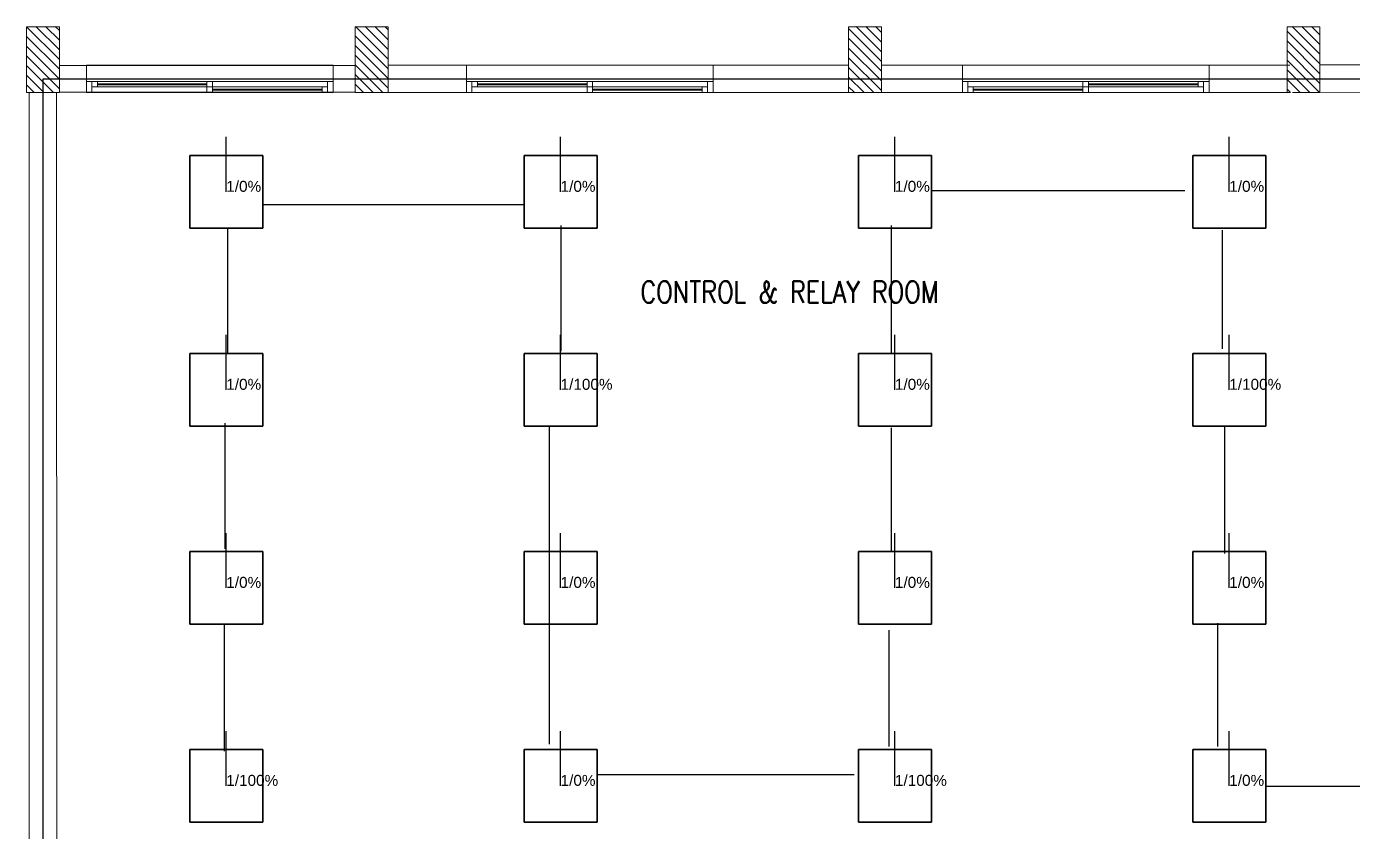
# Model space of a CAD drawing. Header units: inches. Extents: x -26935 to 7738, y -12735 to 2220.
# Drawn here: x -26935 to -14839, y -5123 to 2220 of the extents above; entities that cross this region are included whole.
import ezdxf

# ---------------------------------------------------------------- set-up
doc = ezdxf.new("R2010")
doc.units = ezdxf.units.IN
doc.header["$MEASUREMENT"] = 0
for name, color, linetype, lineweight in [('COLUMNS', 5, 'Continuous', 0), ('COLUMNS1', 4, 'Continuous', 0), ('DOOR', 2, 'Continuous', 0), ('TEXT', 2, 'Continuous', 0), ('WALL', 7, 'Continuous', 0), ('WINDOW', 4, 'Continuous', 0)]:
    doc.layers.add(name, color=color, linetype=linetype, lineweight=lineweight)
for name, color, linetype in [('DLXLUM', 2, 'Continuous'), ('DLXLUMEX', 2, 'Continuous'), ('HATCH', 1, 'Continuous'), ('R2V', 6, 'Continuous'), ('v.p', 7, 'Continuous'), ('Wiring1', 90, 'Continuous')]:
    doc.layers.add(name, color=color, linetype=linetype)
doc.styles.add('ROMANS', font='romans.shx', dxfattribs={"width": 0.7, "height": 2.5})
doc.styles.get("Standard").update_dxf_attribs({"font": 'arial.ttf'})
pattern_1 = [(225, (-3319272.4, -9831076.72), (44.19417382, -44.19417382), [])]
pattern_2 = [(225, (-3319772.4, -9831076.72), (44.19417382, -44.19417382), [])]

# ---------------------------------------------------------------- blocks, each defined once
blk = doc.blocks.new('first floor civil')
at = {"layer": 'HATCH', "linetype": 'Continuous', "extrusion": (0, 0, -1)}
h = blk.add_hatch(dxfattribs=at)
h.set_pattern_fill('ANSI31', color=9, style=0)
h.set_pattern_definition(pattern_1)
h.paths.add_polyline_path([(-582715, 135869), (-582965, 135869), (-582965, 135869), (-583015, 135869), (-583015, 135619), (-583015, 135619), (-583015, 135267), (-582715, 135266)])
h.paths.add_polyline_path([(-582715, 135869), (-582715, 135869), (-582715, 135869), (-582715, 135869), (-582715, 135869), (-582715, 135869), (-582715, 135869), (-582715, 135869)])
h = blk.add_hatch(dxfattribs=at)
h.set_pattern_fill('ANSI31', color=9, style=0)
h.set_pattern_definition(pattern_1)
h.paths.add_polyline_path([(-585715, 135869), (-585965, 135869), (-585965, 135869), (-586015, 135869), (-586015, 135619), (-586015, 135619), (-586015, 135267), (-585715, 135266)])
h = blk.add_hatch(dxfattribs=at)
h.set_pattern_fill('ANSI31', color=9, style=0)
h.set_pattern_definition(pattern_2)
h.paths.add_polyline_path([(-590215, 135869), (-590465, 135869), (-590465, 135869), (-590515, 135869), (-590515, 135619), (-590515, 135619), (-590515, 135267), (-590215, 135266)])
h = blk.add_hatch(dxfattribs=at)
h.set_pattern_fill('ANSI31', color=9, style=0)
h.set_pattern_definition(pattern_2)
h.paths.add_polyline_path([(-594215, 135869), (-594465, 135869), (-594465, 135869), (-594515, 135869), (-594515, 135619), (-594515, 135619), (-594515, 135267), (-594215, 135266)])
at = {"layer": 'COLUMNS', "color": 9}
for p, q in [((583015, 135867), (582715, 135867)), ((582715, 135267), (582715, 135867)), ((583015, 135691), (583015, 135867)), ((586015, 135867), (585715, 135867)), ((585715, 135267), (585715, 135867)), ((586015, 135691), (586015, 135867)), ((590515, 135867), (590215, 135867)), ((590215, 135267), (590215, 135867)), ((590515, 135691), (590515, 135867)), ((594515, 135867), (594215, 135867)), ((594215, 135267), (594215, 135867)), ((594515, 135691), (594515, 135867)), ((583015, 135267), (583015, 135441)), ((586015, 135267), (586015, 135441)), ((590515, 135267), (590515, 135441)), ((594515, 135267), (594515, 135441)), ((582765, 135267), (582715, 135267)), ((585765, 135267), (585715, 135267)), ((590265, 135267), (590215, 135267))]:
    blk.add_line(p, q, dxfattribs=at)
at = {"layer": 'COLUMNS1', "color": 9}
for p, q in [((583015, 135441), (583015, 135691)), ((586015, 135441), (586015, 135691)), ((590515, 135441), (590515, 135691)), ((594515, 135441), (594515, 135691)), ((583015, 135267), (582765, 135267)), ((586015, 135267), (585765, 135267)), ((590515, 135267), (590265, 135267)), ((594515, 135267), (594265, 135267)), ((594515, 135267), (594265, 135267))]:
    blk.add_line(p, q, dxfattribs=at)
at = {"layer": 'DOOR', "color": 9}
for p, q in [((585715, 135513), (583015, 135513)), ((585715, 135269), (583015, 135269))]:
    blk.add_line(p, q, dxfattribs=at)
at = {"layer": 'R2V', "color": 9, "linetype": 'Continuous'}
blk.add_lwpolyline([(602366, 127891), (582866, 127891), (582866, 135391), (602366, 135391)], close=True, dxfattribs=at)
at = {"layer": 'WALL', "color": 9}
for p, q in [((583262, 135267), (583262, 135517)), ((585512, 135267), (585512, 135517)), ((586729, 135517), (586015, 135517)), ((586729, 135267), (586729, 135517)), ((588979, 135267), (588979, 135517)), ((590218, 135517), (588979, 135517)), ((591253, 135517), (590515, 135517)), ((591253, 135267), (591253, 135517)), ((593503, 135267), (593503, 135517)), ((593503, 135517), (594241, 135517)), ((594516, 135518), (595272, 135519)), ((582740, 135267), (582741, 128192)), ((582990, 135267), (582991, 128192)), ((586729, 135267), (586015, 135267)), ((590218, 135267), (588979, 135267)), ((591253, 135267), (590515, 135267)), ((593503, 135267), (594241, 135267)), ((594491, 135268), (595272, 135269))]:
    blk.add_line(p, q, dxfattribs=at)
at = {"layer": 'WINDOW', "color": 9}
for p, q in [((585512, 135517), (583262, 135517)), ((588979, 135517), (586729, 135517)), ((591253, 135517), (593503, 135517)), ((585512, 135367), (583262, 135367)), ((583312, 135367), (583312, 135267)), ((583362, 135317), (583362, 135367)), ((584362, 135367), (584362, 135267)), ((584412, 135367), (584412, 135267)), ((585462, 135367), (585462, 135267)), ((588979, 135367), (586729, 135367)), ((586779, 135367), (586779, 135267)), ((586829, 135317), (586829, 135367)), ((587829, 135367), (587829, 135267)), ((587879, 135367), (587879, 135267)), ((588929, 135367), (588929, 135267)), ((591253, 135367), (593503, 135367)), ((591303, 135367), (591303, 135267)), ((592353, 135367), (592353, 135267)), ((592403, 135367), (592403, 135267)), ((593403, 135317), (593403, 135367)), ((593453, 135367), (593453, 135267)), ((585512, 135267), (583262, 135267)), ((585462, 135317), (583312, 135317)), ((583362, 135347), (584362, 135347)), ((583362, 135337), (584362, 135337)), ((584412, 135297), (585412, 135297)), ((584412, 135287), (585412, 135287)), ((585412, 135317), (585412, 135267)), ((588979, 135267), (586729, 135267)), ((588929, 135317), (586779, 135317)), ((586829, 135347), (587829, 135347)), ((586829, 135337), (587829, 135337)), ((587879, 135297), (588879, 135297)), ((587879, 135287), (588879, 135287)), ((588879, 135317), (588879, 135267)), ((591253, 135267), (593503, 135267)), ((591303, 135317), (593453, 135317)), ((591353, 135317), (591353, 135267)), ((592353, 135297), (591353, 135297)), ((592353, 135287), (591353, 135287)), ((593403, 135347), (592403, 135347)), ((593403, 135337), (592403, 135337))]:
    blk.add_line(p, q, dxfattribs=at)
at = {"layer": 'TEXT', "color": 9, "style": 'ROMANS', "width": 0.8}
blk.add_text('CONTROL & RELAY ROOM', height=200, dxfattribs=at).set_placement((588316, 133347))
blk = doc.blocks.new('*U20')
at = {"color": 1}
blk.add_line((0, 0), (0, 500), dxfattribs=at)
for p, q in [((332, 332), (-332, 332)), ((-332, 332), (-332, -332)), ((-332, 332), (-332, -332)), ((-332, -332), (-332, 332)), ((-332, 332), (-332, 332)), ((-332, 332), (-332, 332)), ((-332, 332), (332, 332)), ((332, 332), (-332, 332)), ((-332, -332), (-332, 332)), ((-332, 332), (332, 332)), ((332, -332), (332, 332)), ((332, 332), (332, 332)), ((332, 332), (332, 332)), ((332, 332), (332, -332)), ((332, -332), (332, 332)), ((332, 332), (332, -332)), ((-332, -332), (332, -332)), ((-332, -332), (332, -332)), ((332, -332), (-332, -332)), ((-332, -332), (-332, -332)), ((-332, -332), (-332, -332)), ((332, -332), (-332, -332)), ((332, -332), (332, -332)), ((332, -332), (332, -332))]:
    blk.add_line(p, q)
at = {"layer": 'DLXLUMEX', "color": 7}
blk.add_text('1/100%', height=100, dxfattribs=at).set_placement((0, 0))
blk = doc.blocks.new('*U31')
at = {"color": 1}
blk.add_line((0, 0), (0, 500), dxfattribs=at)
for p, q in [((332, 332), (-332, 332)), ((-332, 332), (-332, -332)), ((-332, 332), (-332, -332)), ((-332, -332), (-332, 332)), ((-332, 332), (-332, 332)), ((-332, 332), (-332, 332)), ((-332, 332), (332, 332)), ((332, 332), (-332, 332)), ((-332, -332), (-332, 332)), ((-332, 332), (332, 332)), ((332, -332), (332, 332)), ((332, 332), (332, 332)), ((332, -332), (332, 332)), ((332, 332), (332, 332)), ((332, 332), (332, -332)), ((332, 332), (332, -332)), ((-332, -332), (332, -332)), ((-332, -332), (332, -332)), ((332, -332), (-332, -332)), ((-332, -332), (-332, -332)), ((-332, -332), (-332, -332)), ((332, -332), (-332, -332)), ((332, -332), (332, -332)), ((332, -332), (332, -332))]:
    blk.add_line(p, q)
at = {"layer": 'DLXLUMEX', "color": 7}
blk.add_text('1/0%', height=100, dxfattribs=at).set_placement((0, 0))
blk = doc.blocks.new('*U42')
at = {"color": 1}
blk.add_line((0, 0), (0, 500), dxfattribs=at)
for p, q in [((332, 332), (-332, 332)), ((-332, 332), (-332, -332)), ((-332, 332), (-332, -332)), ((-332, -332), (-332, 332)), ((-332, 332), (-332, 332)), ((-332, 332), (-332, 332)), ((-332, 332), (332, 332)), ((332, 332), (-332, 332)), ((-332, -332), (-332, 332)), ((-332, 332), (332, 332)), ((332, -332), (332, 332)), ((332, 332), (332, 332)), ((332, -332), (332, 332)), ((332, 332), (332, 332)), ((332, 332), (332, -332)), ((332, 332), (332, -332)), ((-332, -332), (332, -332)), ((-332, -332), (332, -332)), ((332, -332), (-332, -332)), ((-332, -332), (-332, -332)), ((-332, -332), (-332, -332)), ((332, -332), (-332, -332)), ((332, -332), (332, -332)), ((332, -332), (332, -332))]:
    blk.add_line(p, q)
at = {"layer": 'DLXLUMEX', "color": 7}
blk.add_text('1/0%', height=100, dxfattribs=at).set_placement((0, 0))
blk = doc.blocks.new('*U53')
at = {"color": 1}
blk.add_line((0, 0), (0, 500), dxfattribs=at)
for p, q in [((332, 332), (-332, 332)), ((-332, 332), (-332, -332)), ((-332, 332), (-332, -332)), ((-332, -332), (-332, 332)), ((-332, 332), (-332, 332)), ((-332, 332), (-332, 332)), ((-332, 332), (332, 332)), ((332, 332), (-332, 332)), ((-332, -332), (-332, 332)), ((-332, 332), (332, 332)), ((332, -332), (332, 332)), ((332, 332), (332, 332)), ((332, -332), (332, 332)), ((332, 332), (332, 332)), ((332, 332), (332, -332)), ((332, 332), (332, -332)), ((-332, -332), (332, -332)), ((-332, -332), (332, -332)), ((332, -332), (-332, -332)), ((-332, -332), (-332, -332)), ((-332, -332), (-332, -332)), ((332, -332), (-332, -332)), ((332, -332), (332, -332)), ((332, -332), (332, -332))]:
    blk.add_line(p, q)
at = {"layer": 'DLXLUMEX', "color": 7}
blk.add_text('1/0%', height=100, dxfattribs=at).set_placement((0, 0))
blk = doc.blocks.new('*U64')
at = {"color": 1}
blk.add_line((0, 0), (0, 500), dxfattribs=at)
for p, q in [((332, 332), (-332, 332)), ((-332, 332), (-332, -332)), ((-332, 332), (-332, -332)), ((-332, -332), (-332, 332)), ((-332, 332), (-332, 332)), ((332, 332), (-332, 332)), ((-332, 332), (-332, 332)), ((-332, 332), (332, 332)), ((-332, -332), (-332, 332)), ((-332, 332), (332, 332)), ((332, -332), (332, 332)), ((332, 332), (332, 332)), ((332, 332), (332, 332)), ((332, 332), (332, -332)), ((332, -332), (332, 332)), ((332, 332), (332, -332)), ((-332, -332), (332, -332)), ((-332, -332), (332, -332)), ((332, -332), (-332, -332)), ((-332, -332), (-332, -332)), ((-332, -332), (-332, -332)), ((332, -332), (-332, -332)), ((332, -332), (332, -332)), ((332, -332), (332, -332))]:
    blk.add_line(p, q)
at = {"layer": 'DLXLUMEX', "color": 7}
blk.add_text('1/0%', height=100, dxfattribs=at).set_placement((0, 0))
blk = doc.blocks.new('*U75')
at = {"color": 1}
blk.add_line((0, 0), (0, 500), dxfattribs=at)
for p, q in [((332, 332), (-332, 332)), ((-332, 332), (-332, -332)), ((-332, 332), (-332, -332)), ((-332, -332), (-332, 332)), ((-332, 332), (-332, 332)), ((332, 332), (-332, 332)), ((-332, 332), (-332, 332)), ((-332, 332), (332, 332)), ((-332, -332), (-332, 332)), ((-332, 332), (332, 332)), ((332, -332), (332, 332)), ((332, 332), (332, 332)), ((332, -332), (332, 332)), ((332, 332), (332, 332)), ((332, 332), (332, -332)), ((332, 332), (332, -332)), ((-332, -332), (332, -332)), ((-332, -332), (332, -332)), ((332, -332), (-332, -332)), ((-332, -332), (-332, -332)), ((-332, -332), (-332, -332)), ((332, -332), (-332, -332)), ((332, -332), (332, -332)), ((332, -332), (332, -332))]:
    blk.add_line(p, q)
at = {"layer": 'DLXLUMEX', "color": 7}
blk.add_text('1/0%', height=100, dxfattribs=at).set_placement((0, 0))
blk = doc.blocks.new('*U86')
at = {"color": 1}
blk.add_line((0, 0), (0, 500), dxfattribs=at)
for p, q in [((332, 332), (-332, 332)), ((-332, 332), (-332, -332)), ((-332, 332), (-332, -332)), ((-332, -332), (-332, 332)), ((-332, 332), (-332, 332)), ((332, 332), (-332, 332)), ((-332, 332), (-332, 332)), ((-332, 332), (332, 332)), ((-332, -332), (-332, 332)), ((-332, 332), (332, 332)), ((332, -332), (332, 332)), ((332, 332), (332, 332)), ((332, -332), (332, 332)), ((332, 332), (332, 332)), ((332, 332), (332, -332)), ((332, 332), (332, -332)), ((-332, -332), (332, -332)), ((-332, -332), (332, -332)), ((332, -332), (-332, -332)), ((-332, -332), (-332, -332)), ((-332, -332), (-332, -332)), ((332, -332), (-332, -332)), ((332, -332), (332, -332)), ((332, -332), (332, -332))]:
    blk.add_line(p, q)
at = {"layer": 'DLXLUMEX', "color": 7}
blk.add_text('1/100%', height=100, dxfattribs=at).set_placement((0, 0))
blk = doc.blocks.new('*U97')
at = {"color": 1}
blk.add_line((0, 0), (0, 500), dxfattribs=at)
for p, q in [((332, 332), (-332, 332)), ((-332, 332), (-332, -332)), ((-332, 332), (-332, -332)), ((-332, -332), (-332, 332)), ((-332, 332), (-332, 332)), ((332, 332), (-332, 332)), ((-332, 332), (-332, 332)), ((-332, 332), (332, 332)), ((-332, -332), (-332, 332)), ((-332, 332), (332, 332)), ((332, -332), (332, 332)), ((332, 332), (332, 332)), ((332, 332), (332, 332)), ((332, 332), (332, -332)), ((332, -332), (332, 332)), ((332, 332), (332, -332)), ((-332, -332), (332, -332)), ((-332, -332), (332, -332)), ((332, -332), (-332, -332)), ((-332, -332), (-332, -332)), ((-332, -332), (-332, -332)), ((332, -332), (-332, -332)), ((332, -332), (332, -332)), ((332, -332), (332, -332))]:
    blk.add_line(p, q)
at = {"layer": 'DLXLUMEX', "color": 7}
blk.add_text('1/0%', height=100, dxfattribs=at).set_placement((0, 0))
blk = doc.blocks.new('*U108')
at = {"color": 1}
blk.add_line((0, 0), (0, 500), dxfattribs=at)
for p, q in [((332, 332), (-332, 332)), ((-332, 332), (-332, -332)), ((-332, 332), (-332, -332)), ((-332, -332), (-332, 332)), ((-332, 332), (-332, 332)), ((332, 332), (-332, 332)), ((-332, 332), (-332, 332)), ((-332, 332), (332, 332)), ((-332, -332), (-332, 332)), ((-332, 332), (332, 332)), ((332, -332), (332, 332)), ((332, 332), (332, 332)), ((332, 332), (332, 332)), ((332, 332), (332, -332)), ((332, -332), (332, 332)), ((332, 332), (332, -332)), ((-332, -332), (332, -332)), ((332, -332), (-332, -332)), ((-332, -332), (-332, -332)), ((-332, -332), (332, -332)), ((-332, -332), (-332, -332)), ((332, -332), (-332, -332)), ((332, -332), (332, -332)), ((332, -332), (332, -332))]:
    blk.add_line(p, q)
at = {"layer": 'DLXLUMEX', "color": 7}
blk.add_text('1/100%', height=100, dxfattribs=at).set_placement((0, 0))
blk = doc.blocks.new('*U21')
at = {"color": 1}
blk.add_line((0, 0), (0, 500), dxfattribs=at)
for p, q in [((332, 332), (-332, 332)), ((-332, 332), (-332, -332)), ((-332, 332), (-332, -332)), ((-332, -332), (-332, 332)), ((-332, 332), (-332, 332)), ((332, 332), (-332, 332)), ((-332, 332), (-332, 332)), ((-332, 332), (332, 332)), ((-332, -332), (-332, 332)), ((-332, 332), (332, 332)), ((332, -332), (332, 332)), ((332, 332), (332, 332)), ((332, -332), (332, 332)), ((332, 332), (332, 332)), ((332, 332), (332, -332)), ((332, 332), (332, -332)), ((-332, -332), (332, -332)), ((332, -332), (-332, -332)), ((-332, -332), (-332, -332)), ((-332, -332), (332, -332)), ((-332, -332), (-332, -332)), ((332, -332), (-332, -332)), ((332, -332), (332, -332)), ((332, -332), (332, -332))]:
    blk.add_line(p, q)
at = {"layer": 'DLXLUMEX', "color": 7}
blk.add_text('1/0%', height=100, dxfattribs=at).set_placement((0, 0))
blk = doc.blocks.new('*U22')
at = {"color": 1}
blk.add_line((0, 0), (0, 500), dxfattribs=at)
for p, q in [((332, 332), (-332, 332)), ((-332, 332), (-332, -332)), ((-332, 332), (-332, -332)), ((-332, -332), (-332, 332)), ((-332, 332), (-332, 332)), ((332, 332), (-332, 332)), ((-332, 332), (-332, 332)), ((-332, 332), (332, 332)), ((-332, -332), (-332, 332)), ((-332, 332), (332, 332)), ((332, -332), (332, 332)), ((332, 332), (332, 332)), ((332, -332), (332, 332)), ((332, 332), (332, 332)), ((332, 332), (332, -332)), ((332, 332), (332, -332)), ((-332, -332), (332, -332)), ((332, -332), (-332, -332)), ((-332, -332), (-332, -332)), ((-332, -332), (332, -332)), ((-332, -332), (-332, -332)), ((332, -332), (-332, -332)), ((332, -332), (332, -332)), ((332, -332), (332, -332))]:
    blk.add_line(p, q)
at = {"layer": 'DLXLUMEX', "color": 7}
blk.add_text('1/0%', height=100, dxfattribs=at).set_placement((0, 0))
blk = doc.blocks.new('*U23')
at = {"color": 1}
blk.add_line((0, 0), (0, 500), dxfattribs=at)
for p, q in [((332, 332), (-332, 332)), ((-332, 332), (-332, -332)), ((-332, 332), (-332, -332)), ((-332, -332), (-332, 332)), ((-332, 332), (-332, 332)), ((332, 332), (-332, 332)), ((-332, 332), (-332, 332)), ((-332, 332), (332, 332)), ((-332, -332), (-332, 332)), ((-332, 332), (332, 332)), ((332, -332), (332, 332)), ((332, 332), (332, 332)), ((332, -332), (332, 332)), ((332, 332), (332, 332)), ((332, 332), (332, -332)), ((332, 332), (332, -332)), ((-332, -332), (332, -332)), ((332, -332), (-332, -332)), ((-332, -332), (-332, -332)), ((-332, -332), (332, -332)), ((-332, -332), (-332, -332)), ((332, -332), (-332, -332)), ((332, -332), (332, -332)), ((332, -332), (332, -332))]:
    blk.add_line(p, q)
at = {"layer": 'DLXLUMEX', "color": 7}
blk.add_text('1/0%', height=100, dxfattribs=at).set_placement((0, 0))
blk = doc.blocks.new('*U24')
at = {"color": 1}
blk.add_line((0, 0), (0, 500), dxfattribs=at)
for p, q in [((332, 332), (-332, 332)), ((-332, 332), (-332, -332)), ((-332, 332), (-332, -332)), ((-332, -332), (-332, 332)), ((-332, 332), (-332, 332)), ((332, 332), (-332, 332)), ((-332, 332), (-332, 332)), ((-332, 332), (332, 332)), ((-332, -332), (-332, 332)), ((-332, 332), (332, 332)), ((332, -332), (332, 332)), ((332, 332), (332, 332)), ((332, 332), (332, 332)), ((332, 332), (332, -332)), ((332, -332), (332, 332)), ((332, 332), (332, -332)), ((-332, -332), (332, -332)), ((-332, -332), (332, -332)), ((332, -332), (-332, -332)), ((-332, -332), (-332, -332)), ((-332, -332), (-332, -332)), ((332, -332), (-332, -332)), ((332, -332), (332, -332)), ((332, -332), (332, -332))]:
    blk.add_line(p, q)
at = {"layer": 'DLXLUMEX', "color": 7}
blk.add_text('1/0%', height=100, dxfattribs=at).set_placement((0, 0))
blk = doc.blocks.new('*U25')
at = {"color": 1}
blk.add_line((0, 0), (0, 500), dxfattribs=at)
for p, q in [((332, 332), (-332, 332)), ((-332, 332), (-332, -332)), ((-332, 332), (-332, -332)), ((-332, -332), (-332, 332)), ((-332, 332), (-332, 332)), ((332, 332), (-332, 332)), ((-332, 332), (-332, 332)), ((-332, 332), (332, 332)), ((-332, -332), (-332, 332)), ((-332, 332), (332, 332)), ((332, -332), (332, 332)), ((332, 332), (332, 332)), ((332, -332), (332, 332)), ((332, 332), (332, 332)), ((332, 332), (332, -332)), ((332, 332), (332, -332)), ((-332, -332), (332, -332)), ((-332, -332), (332, -332)), ((332, -332), (-332, -332)), ((-332, -332), (-332, -332)), ((-332, -332), (-332, -332)), ((332, -332), (-332, -332)), ((332, -332), (332, -332)), ((332, -332), (332, -332))]:
    blk.add_line(p, q)
at = {"layer": 'DLXLUMEX', "color": 7}
blk.add_text('1/0%', height=100, dxfattribs=at).set_placement((0, 0))
blk = doc.blocks.new('*U26')
at = {"color": 1}
blk.add_line((0, 0), (0, 500), dxfattribs=at)
for p, q in [((332, 332), (-332, 332)), ((-332, 332), (-332, -332)), ((-332, 332), (-332, -332)), ((-332, -332), (-332, 332)), ((-332, 332), (-332, 332)), ((332, 332), (-332, 332)), ((-332, 332), (-332, 332)), ((-332, 332), (332, 332)), ((-332, -332), (-332, 332)), ((-332, 332), (332, 332)), ((332, -332), (332, 332)), ((332, 332), (332, 332)), ((332, -332), (332, 332)), ((332, 332), (332, 332)), ((332, 332), (332, -332)), ((332, 332), (332, -332)), ((-332, -332), (332, -332)), ((-332, -332), (332, -332)), ((332, -332), (-332, -332)), ((-332, -332), (-332, -332)), ((-332, -332), (-332, -332)), ((332, -332), (-332, -332)), ((332, -332), (332, -332)), ((332, -332), (332, -332))]:
    blk.add_line(p, q)
at = {"layer": 'DLXLUMEX', "color": 7}
blk.add_text('1/100%', height=100, dxfattribs=at).set_placement((0, 0))
blk = doc.blocks.new('*U27')
at = {"color": 1}
blk.add_line((0, 0), (0, 500), dxfattribs=at)
for p, q in [((332, 332), (-332, 332)), ((-332, 332), (-332, -332)), ((-332, 332), (-332, -332)), ((-332, -332), (-332, 332)), ((-332, 332), (-332, 332)), ((332, 332), (-332, 332)), ((-332, 332), (-332, 332)), ((-332, 332), (332, 332)), ((-332, -332), (-332, 332)), ((-332, 332), (332, 332)), ((332, -332), (332, 332)), ((332, 332), (332, 332)), ((332, -332), (332, 332)), ((332, 332), (332, 332)), ((332, 332), (332, -332)), ((332, 332), (332, -332)), ((-332, -332), (332, -332)), ((-332, -332), (332, -332)), ((332, -332), (-332, -332)), ((-332, -332), (-332, -332)), ((-332, -332), (-332, -332)), ((332, -332), (-332, -332)), ((332, -332), (332, -332)), ((332, -332), (332, -332))]:
    blk.add_line(p, q)
at = {"layer": 'DLXLUMEX', "color": 7}
blk.add_text('1/0%', height=100, dxfattribs=at).set_placement((0, 0))

msp = doc.modelspace()

# ---------------------------------------------------------------- linework, layer by layer
at = {"layer": 'Wiring1'}
for points in [[(-18684, 724), (-16368, 724)], [(-24782, 596), (-22402, 596)], [(-25100, -762), (-25100, 384)], [(-22062, 405), (-22062, -741)], [(-19045, -762), (-19045, 405)], [(-16028, 362), (-16028, -720)], [(-25122, -2544), (-25122, -1399)], [(-22168, -1420), (-22168, -2566)], [(-19045, -2566), (-19045, -1441)], [(-16007, -1420), (-16007, -2587)], [(-22168, -2566), (-22168, -3224), (-22168, -4328)], [(-25128, -4390), (-25128, -3240)], [(-16070, -3224), (-16070, -4348)], [(-19066, -4348), (-19066, -3288)], [(-21722, -4603), (-19385, -4603)], [(-15624, -4710), (-13245, -4710)]]:
    msp.add_lwpolyline(points, dxfattribs=at)

# ---------------------------------------------------------------- block references
at = {"layer": 'DLXLUM'}
for name, p in [('*U53', (-25113, 712)), ('*U97', (-22063, 712)), ('*U23', (-19013, 712)), ('*U27', (-15963, 712)), ('*U42', (-25113, -1094)), ('*U86', (-22063, -1094)), ('*U22', (-19013, -1094)), ('*U26', (-15963, -1094)), ('*U31', (-25113, -2901)), ('*U75', (-22063, -2901)), ('*U21', (-19013, -2901)), ('*U25', (-15963, -2901)), ('*U20', (-25113, -4707)), ('*U64', (-22063, -4707)), ('*U108', (-19013, -4707)), ('*U24', (-15963, -4707))]:
    msp.add_blockref(name, p, dxfattribs=at)
at = {"layer": 'v.p', "color": 1, "linetype": 'Continuous'}
msp.add_blockref('first floor civil', (-609651, -133649), dxfattribs=at)

doc.saveas('drawing.dxf')
